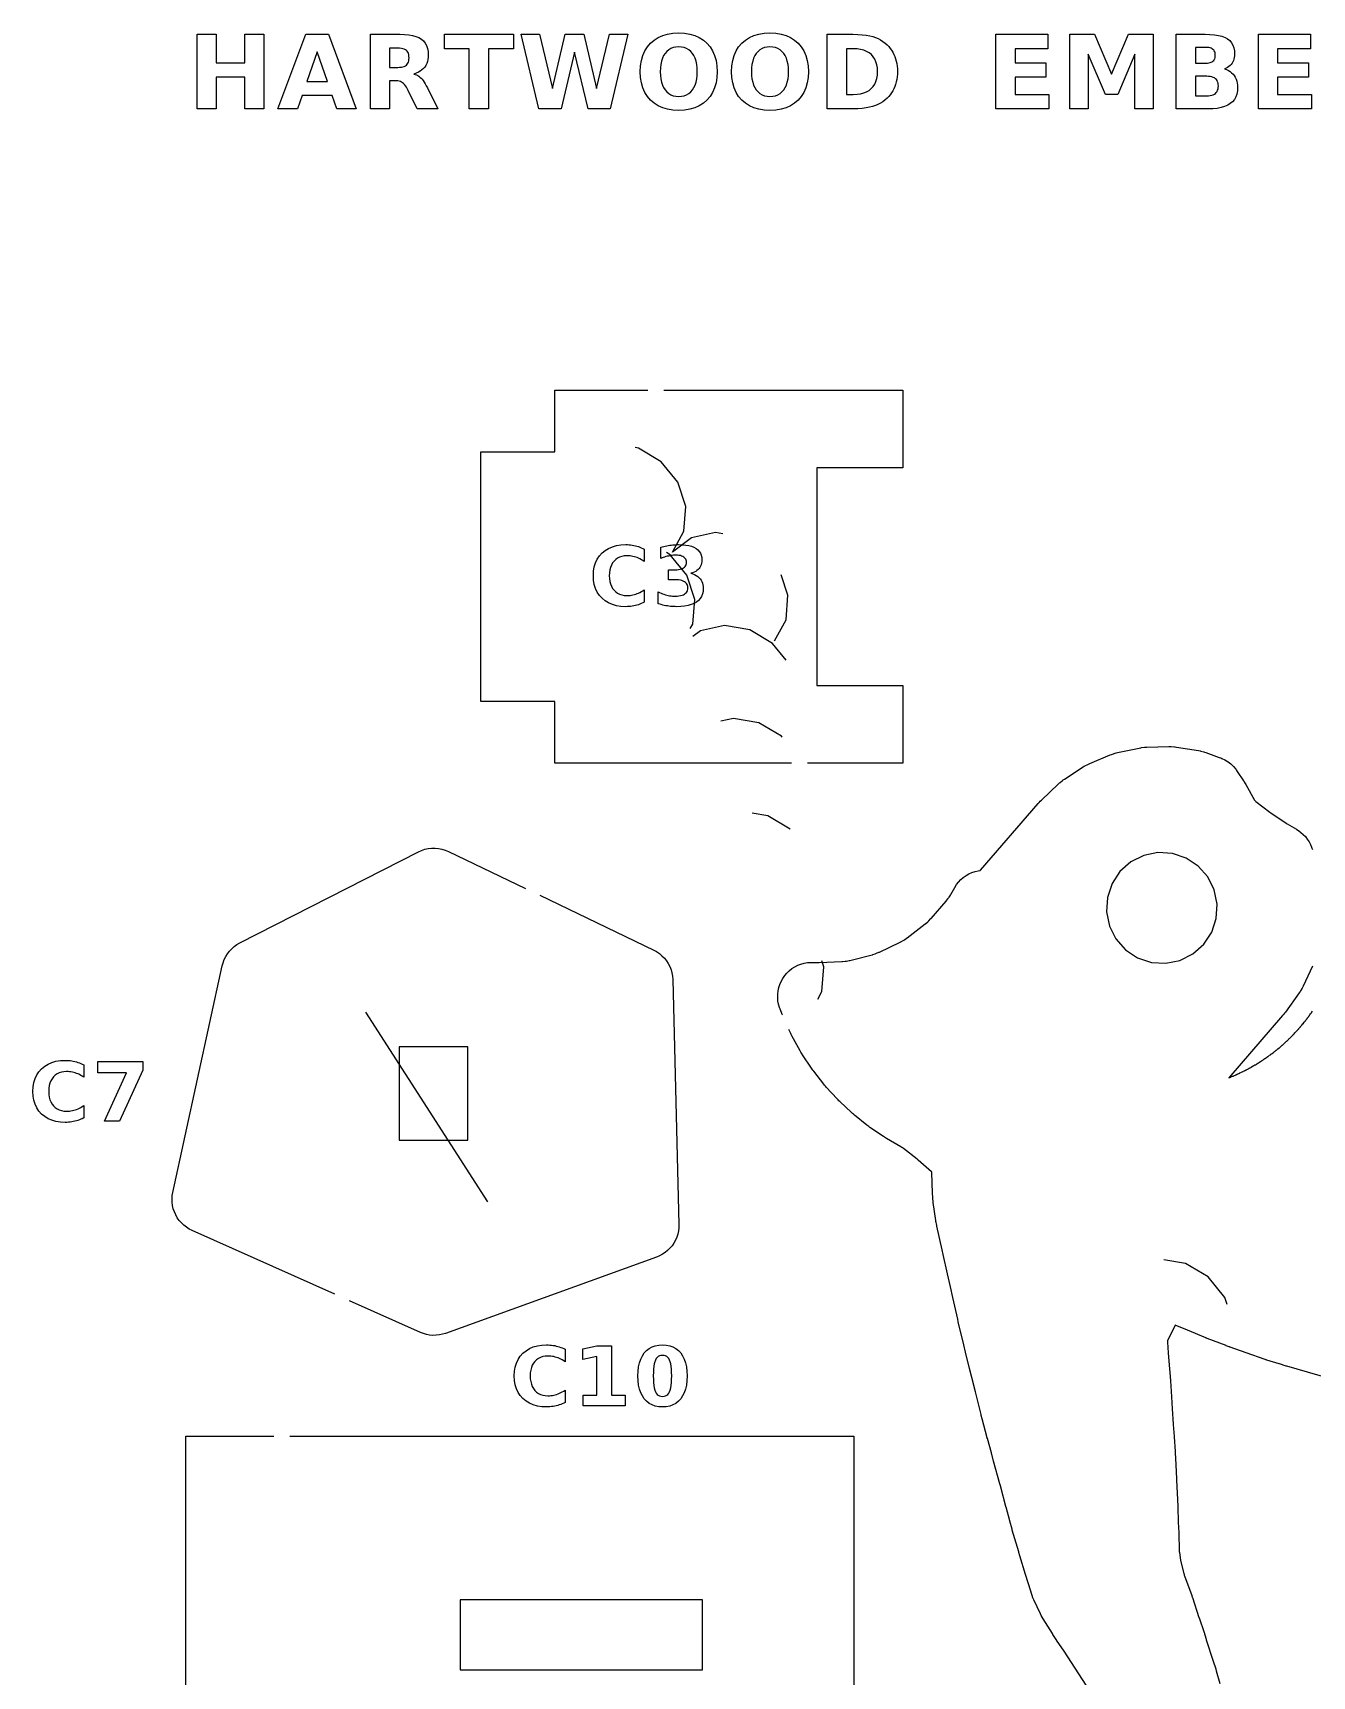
# Model space of a CAD drawing. Header units: millimetres. Extents: x 3 to 297, y 9 to 291.
# Drawn here: x 2.7 to 54.7, y 223.3 to 290.1 of the extents above; entities that cross this region are included whole.
import ezdxf

# ---------------------------------------------------------------- set-up
doc = ezdxf.new("R2010")
doc.units = ezdxf.units.MM
for name, color, linetype in [('CUT', 1, 'CONTINUOUS'), ('ENGRAVE', 5, 'CONTINUOUS'), ('SCORE', 7, 'CONTINUOUS')]:
    doc.layers.add(name, color=color, linetype=linetype)

msp = doc.modelspace()

# ---------------------------------------------------------------- linework, layer by layer
at = {"layer": 'CUT', "color": 1}
for points in [[(33.55, 260.425), (23.925, 260.425), (23.925, 262.925), (20.925, 262.925), (20.925, 273.075), (23.925, 273.075), (23.925, 275.575), (27.7, 275.575)], [(28.35, 275.575), (38.075, 275.575), (38.075, 272.425), (34.575, 272.425), (34.575, 263.575), (38.075, 263.575), (38.075, 260.425), (34.2, 260.425)], [(33.175, 250.1899), (33.1701, 250.2013), (33.1527, 250.2437), (33.136, 250.2864), (33.0839, 250.4269), (33.0804, 250.4363), (33.077, 250.4457), (33.0737, 250.4551), (33.0607, 250.4917), (33.022, 250.6211), (32.9961, 250.7555), (32.9836, 250.8919), (32.9847, 251.0288), (32.9995, 251.1649), (33.0277, 251.2989), (33.0691, 251.4294), (33.1233, 251.5551), (33.1897, 251.6749), (33.2677, 251.7874), (33.3565, 251.8916), (33.4552, 251.9865), (33.5629, 252.0711), (33.6785, 252.1446), (33.8008, 252.2062), (33.9286, 252.2553), (34.0606, 252.2915), (34.1956, 252.3143), (34.3322, 252.3237), (34.4672, 252.3194), (34.5005, 252.3167), (34.5293, 252.3158), (34.6348, 252.3153), (34.6492, 252.3154), (34.6636, 252.3159), (35.5949, 252.3582), (35.6093, 252.359), (35.6236, 252.3602), (35.7287, 252.3704), (35.7573, 252.3739), (35.7856, 252.3788), (35.8892, 252.3995), (35.9032, 252.4025), (35.9173, 252.4059), (36.8209, 252.6348), (36.8348, 252.6385), (36.8487, 252.6426), (36.9495, 252.6737), (36.9768, 252.6828), (37.0036, 252.6934), (37.1009, 252.7345), (37.1141, 252.7403), (37.1271, 252.7464), (37.9662, 253.1525), (37.9791, 253.159), (37.9918, 253.1657), (38.0844, 253.2165), (38.1093, 253.231), (38.1334, 253.2467), (38.2203, 253.3065), (38.2321, 253.3149), (38.2437, 253.3235), (38.9838, 253.8902), (38.9951, 253.8991), (39.0062, 253.9083), (39.0867, 253.9766), (39.1081, 253.9958), (39.1286, 254.0161), (39.2017, 254.0922), (39.2116, 254.1027), (39.2212, 254.1135), (39.8321, 254.8176), (39.8414, 254.8286), (39.8504, 254.8399), (39.9155, 254.923), (39.9326, 254.9461), (39.9486, 254.9701), (40.0049, 255.0594), (40.0124, 255.0717), (40.0196, 255.0841), (40.181, 255.3714), (40.2517, 255.4839), (40.3343, 255.5904), (40.4268, 255.6884), (40.5285, 255.7768), (40.6383, 255.8549), (40.7553, 255.9218), (40.8783, 255.9769), (41.006, 256.0198), (41.1374, 256.0499), (41.2134, 256.0597), (41.215, 256.0599), (41.224, 256.0698), (43.5744, 258.7789), (43.616, 258.8247), (43.6586, 258.8694), (43.7022, 258.9131), (44.396, 259.5775), (44.4416, 259.6192), (44.4661, 259.6406), (44.5628, 259.7175), (44.5892, 259.7365), (44.6401, 259.7715), (45.3936, 260.2641), (45.4461, 260.2967), (45.4741, 260.3132), (45.5833, 260.371), (45.6128, 260.3848), (45.6693, 260.4099), (46.5005, 260.7556), (46.558, 260.778), (46.5886, 260.7891), (46.7066, 260.8258), (46.7381, 260.834), (46.7982, 260.8483), (47.6788, 261.0354), (47.7395, 261.0468), (47.7716, 261.0521), (47.8943, 261.0665), (47.9267, 261.0688), (47.9885, 261.0718), (48.8884, 261.0939), (48.9502, 261.094), (48.9827, 261.0933), (49.106, 261.0849), (49.1383, 261.0812), (49.1995, 261.0728), (50.0882, 260.9291), (50.149, 260.9179), (50.1808, 260.9112), (50.3004, 260.8803), (50.3315, 260.8708), (50.3901, 260.8512), (50.9329, 260.6561), (50.9991, 260.6303), (51.0332, 260.616), (51.1628, 260.5532), (51.2867, 260.4759), (51.4017, 260.386), (51.5066, 260.2843), (51.5987, 260.1737), (51.6209, 260.1441), (51.6619, 260.086), (51.9195, 259.6999), (51.9236, 259.6937), (51.9277, 259.6875), (51.9317, 259.6813), (51.9388, 259.6704), (51.9625, 259.6327), (51.9856, 259.5945), (52.0081, 259.5559), (52.367, 258.9149), (52.3764, 258.8993), (52.3861, 258.8854), (52.3985, 258.8739), (52.4127, 258.8625), (52.9884, 258.4263), (53.0025, 258.416), (53.0166, 258.4059), (53.0309, 258.396), (53.6522, 257.9786), (53.6674, 257.9687), (53.6827, 257.959), (53.6982, 257.9496), (54.0684, 257.7316), (54.1207, 257.6991), (54.1475, 257.6816), (54.2488, 257.6086), (54.3442, 257.5254), (54.4316, 257.4339), (54.5103, 257.3347), (54.5794, 257.2287), (54.6385, 257.1167), (54.6865, 257.0015), (54.6974, 256.9713), (54.717, 256.913)], [(14.9868, 238.8401), (9.1812, 241.4326), (9.0632, 241.4923), (8.9501, 241.5643), (8.8445, 241.6469), (8.7474, 241.7393), (8.6599, 241.8408), (8.5826, 241.9504), (8.5163, 242.0669), (8.4617, 242.1894), (8.4193, 242.3165), (8.3895, 242.4472), (8.3726, 242.5802), (8.3687, 242.7142), (8.3778, 242.848), (8.3996, 242.9784), (10.4057, 252.184), (10.4404, 252.3125), (10.4882, 252.4388), (10.5482, 252.5598), (10.6197, 252.6743), (10.7022, 252.7813), (10.7947, 252.8796), (10.8964, 252.9684), (11.0063, 253.0468), (11.1218, 253.1131), (18.3832, 256.8211), (18.5096, 256.8777), (18.6431, 256.9217), (18.7803, 256.9519), (18.9199, 256.968), (19.0603, 256.9697), (19.2003, 256.957), (19.3382, 256.9302), (19.4726, 256.8894), (19.6005, 256.8358), (22.7297, 255.3326)], [(23.3156, 255.0511), (27.9438, 252.8277), (28.0627, 252.7631), (28.1761, 252.6859), (28.2813, 252.5978), (28.3772, 252.4996), (28.4628, 252.3924), (28.5373, 252.2771), (28.5999, 252.155), (28.6501, 252.0273), (28.6873, 251.8952), (28.7111, 251.7601), (28.7212, 251.6251), (28.9679, 241.6761), (28.9649, 241.5459), (28.9492, 241.4148), (28.921, 241.2858), (28.8805, 241.1601), (28.8282, 241.0389), (28.7645, 240.9232), (28.69, 240.8142), (28.6053, 240.7129), (28.5114, 240.6201), (28.409, 240.5368), (28.299, 240.4636), (28.1826, 240.4014), (28.0624, 240.3513), (19.4854, 237.2514), (19.3612, 237.2131), (19.2322, 237.1865), (19.1012, 237.1725), (18.9694, 237.171), (18.8381, 237.1821), (18.7085, 237.2057), (18.5818, 237.2416), (18.4607, 237.2889), (15.5803, 238.5751)], [(54.7208, 252.1718), (54.3394, 251.3563), (54.312, 251.301), (54.2969, 251.2722), (54.2344, 251.1656), (54.2167, 251.1383), (54.1819, 251.0873), (53.622, 250.3067), (53.5848, 250.2573), (53.5466, 250.2089), (53.5072, 250.1613), (51.314, 247.6335), (51.353, 247.6489), (51.3661, 247.6543), (51.3791, 247.6598), (51.3921, 247.6655), (51.3965, 247.6674), (51.4319, 247.6828), (51.4674, 247.6976), (51.4931, 247.708), (51.5232, 247.7198), (51.5342, 247.7243), (51.5472, 247.7298), (51.5898, 247.7484), (51.6027, 247.7542), (51.6132, 247.7591), (51.629, 247.7663), (51.6449, 247.7734), (51.6607, 247.7804), (51.6714, 247.785), (51.6844, 247.7908), (51.7265, 247.8103), (51.7393, 247.8163), (51.752, 247.8226), (51.7647, 247.8289), (51.7689, 247.8311), (51.8035, 247.8484), (51.8381, 247.8651), (51.8632, 247.8769), (51.8926, 247.8903), (51.9033, 247.8954), (51.916, 247.9016), (51.9575, 247.9225), (51.97, 247.929), (51.9803, 247.9345), (51.9957, 247.9426), (52.0111, 247.9506), (52.0266, 247.9584), (52.037, 247.9636), (52.0496, 247.9701), (52.0907, 247.9918), (52.1031, 247.9986), (52.1133, 248.0043), (52.1285, 248.0127), (52.1437, 248.021), (52.1591, 248.0291), (52.1694, 248.0346), (52.1818, 248.0413), (52.2363, 248.0715), (52.2483, 248.0783), (52.3155, 248.1168), (52.3276, 248.1239), (52.3373, 248.1298), (52.3522, 248.1387), (52.3671, 248.1475), (52.3822, 248.1562), (52.3923, 248.162), (52.4045, 248.1692), (52.4443, 248.1931), (52.4563, 248.2005), (52.4662, 248.2068), (52.4809, 248.216), (52.4957, 248.2251), (52.5105, 248.2341), (52.5205, 248.2401), (52.5326, 248.2475), (52.5719, 248.2722), (52.5838, 248.2799), (52.5956, 248.2877), (52.6073, 248.2957), (52.6112, 248.2984), (52.6432, 248.32), (52.6754, 248.3411), (52.6987, 248.356), (52.7262, 248.3731), (52.7361, 248.3795), (52.7479, 248.3874), (52.7863, 248.4135), (52.798, 248.4215), (52.8075, 248.4283), (52.8217, 248.4383), (52.8359, 248.4482), (52.8502, 248.458), (52.8599, 248.4645), (52.8715, 248.4726), (52.9094, 248.4994), (52.9209, 248.5078), (52.9322, 248.5162), (52.9435, 248.5248), (52.9472, 248.5277), (52.978, 248.5511), (53.009, 248.5739), (53.0315, 248.59), (53.0579, 248.6086), (53.0675, 248.6156), (53.0789, 248.6241), (53.1158, 248.6522), (53.127, 248.6609), (53.1361, 248.6682), (53.1497, 248.679), (53.1634, 248.6896), (53.1772, 248.7002), (53.1865, 248.7073), (53.1976, 248.7159), (53.234, 248.7448), (53.245, 248.7538), (53.2539, 248.7612), (53.2673, 248.7723), (53.2808, 248.7832), (53.2944, 248.7941), (53.3035, 248.8013), (53.3145, 248.8102), (53.3625, 248.8499), (53.3731, 248.8588), (53.432, 248.909), (53.4426, 248.9182), (53.451, 248.9258), (53.4641, 248.9373), (53.4771, 248.9487), (53.4903, 248.96), (53.4992, 248.9675), (53.5099, 248.9768), (53.5446, 249.0076), (53.5551, 249.0172), (53.5636, 249.0251), (53.5764, 249.0369), (53.5893, 249.0485), (53.6022, 249.0601), (53.6109, 249.0678), (53.6214, 249.0773), (53.6555, 249.1089), (53.6658, 249.1186), (53.6759, 249.1284), (53.686, 249.1384), (53.6893, 249.1418), (53.7168, 249.1689), (53.7446, 249.1956), (53.7648, 249.2145), (53.7886, 249.2364), (53.7972, 249.2445), (53.8074, 249.2544), (53.8404, 249.2871), (53.8503, 249.2972), (53.8584, 249.3056), (53.8705, 249.318), (53.8827, 249.3304), (53.895, 249.3426), (53.9033, 249.3508), (53.9132, 249.3609), (53.9455, 249.3942), (53.9553, 249.4045), (53.9649, 249.4149), (53.9743, 249.4254), (53.9775, 249.429), (54.0035, 249.4576), (54.0298, 249.4857), (54.0489, 249.5057), (54.0714, 249.5289), (54.0796, 249.5375), (54.0892, 249.5479), (54.1203, 249.5823), (54.1297, 249.5929), (54.1373, 249.6018), (54.1487, 249.6149), (54.1602, 249.6279), (54.1718, 249.6408), (54.1797, 249.6494), (54.1891, 249.66), (54.2195, 249.6951), (54.2286, 249.7059), (54.2361, 249.7149), (54.2472, 249.7282), (54.2585, 249.7414), (54.2698, 249.7546), (54.2775, 249.7634), (54.2866, 249.7741), (54.3265, 249.822), (54.3352, 249.8326), (54.384, 249.8928), (54.3927, 249.9039), (54.3996, 249.9128), (54.4103, 249.9265), (54.421, 249.9401), (54.4319, 249.9537), (54.4393, 249.9627), (54.4481, 249.9738), (54.4765, 250.0105), (54.4851, 250.0218), (54.492, 250.0312), (54.5024, 250.0451), (54.5129, 250.0589), (54.5235, 250.0726), (54.5307, 250.0818), (54.5392, 250.0931), (54.5669, 250.1304), (54.5753, 250.1418), (54.5834, 250.1534), (54.5915, 250.165), (54.5941, 250.169), (54.6162, 250.2007), (54.6386, 250.232), (54.655, 250.2543), (54.6743, 250.2802), (54.6813, 250.2898), (54.6895, 250.3013), (54.7159, 250.3395)], [(45.5184, 222.9581), (45.0783, 223.644), (45.074, 223.6506), (44.6217, 224.3363), (44.3197, 224.7882), (44.3152, 224.795), (44.3107, 224.8018), (44.3062, 224.8086), (44.1696, 225.0185), (44.162, 225.0304), (44.1544, 225.0423), (44.1469, 225.0542), (43.774, 225.6545), (43.7355, 225.7205), (43.699, 225.7875), (43.6644, 225.8557), (43.3972, 226.421), (43.3594, 226.5089), (43.3249, 226.5979), (43.2935, 226.6882), (43.2669, 226.7748), (43.2662, 226.777), (43.058, 227.4578), (42.8256, 228.2165), (42.8247, 228.2192), (42.7847, 228.3509), (42.7826, 228.3579), (42.7805, 228.3649), (42.7785, 228.3719), (42.5208, 229.2541), (42.5166, 229.2686), (42.5126, 229.2832), (42.5086, 229.2978), (42.4206, 229.6264), (42.419, 229.6325), (42.2648, 230.1857), (42.2614, 230.1979), (42.2582, 230.2102), (42.2549, 230.2225), (42.0528, 231.0049), (42.0511, 231.0113), (42.017, 231.1377), (42.0154, 231.1435), (41.7602, 232.0532), (41.7569, 232.0654), (41.6683, 232.3931), (41.5056, 232.9751), (41.5026, 232.9862), (41.4996, 232.9973), (41.4966, 233.0085), (41.2964, 233.7754), (41.2597, 233.9113), (41.2565, 233.9235), (41.2532, 233.9361), (41.25, 233.9487), (41.0181, 234.8782), (40.9536, 235.137), (40.9522, 235.1425), (40.7844, 235.8275), (40.6229, 236.4824), (40.6213, 236.4889), (40.5509, 236.7805), (40.5506, 236.7818), (40.3237, 237.7261), (40.3209, 237.7379), (40.3015, 237.822), (40.3001, 237.8278), (40.1018, 238.7055), (40.0032, 239.1396), (40.0018, 239.1456), (39.8842, 239.6747), (39.7099, 240.4524), (39.7083, 240.4596), (39.6679, 240.6447), (39.4541, 241.6106), (39.4526, 241.6177), (39.451, 241.6248), (39.4495, 241.6319), (39.4338, 241.7068), (39.4255, 241.7499), (39.4179, 241.793), (39.411, 241.8363), (39.3075, 242.5631), (39.2994, 242.6341), (39.2931, 242.7052), (39.2887, 242.7765), (39.2828, 242.948), (39.2466, 243.7881), (39.2454, 243.8057), (39.2454, 243.8059), (39.2452, 243.8061), (39.2322, 243.8181), (38.6872, 244.2945), (38.6751, 244.3049), (38.6628, 244.3151), (38.6504, 244.3251), (38.0971, 244.7601), (38.0617, 244.786), (38.0255, 244.8104), (37.9883, 244.8337), (37.4082, 245.1681), (37.3643, 245.1946), (37.3209, 245.2219), (37.278, 245.25), (36.7355, 245.6209), (36.6937, 245.6506), (36.6526, 245.6811), (36.612, 245.7125), (36.1031, 246.1209), (36.0637, 246.1537), (36.025, 246.1873), (35.987, 246.2216), (35.5109, 246.6678), (35.4741, 246.7035), (35.4381, 246.74), (35.4028, 246.7771), (34.9591, 247.2619), (34.9252, 247.3004), (34.8921, 247.3395), (34.8597, 247.3792), (34.4482, 247.9045), (34.4175, 247.9452), (34.3877, 247.9864), (34.3586, 248.0283), (33.9938, 248.5751), (33.9897, 248.5813), (33.9856, 248.5875), (33.9815, 248.5938), (33.9789, 248.5977), (33.9522, 248.6404), (33.9264, 248.6835), (33.9014, 248.7272), (33.5623, 249.345), (33.538, 249.3913), (33.5147, 249.438), (33.4923, 249.4852), (33.4418, 249.5972)], [(55.2169, 235.4669), (54.5156, 235.6719), (53.6824, 235.9149), (53.6735, 235.9176), (53.6646, 235.9202), (53.6557, 235.9229), (53.3758, 236.0088), (53.3678, 236.0113), (52.8646, 236.1691), (52.8435, 236.1759), (52.8226, 236.1829), (52.8017, 236.19), (52.0224, 236.4631), (52.0195, 236.4641), (51.3681, 236.694), (51.3568, 236.698), (51.3456, 236.7021), (51.3343, 236.7062), (51.2182, 236.7496), (51.2089, 236.7531), (50.4417, 237.046), (50.4219, 237.0537), (50.4023, 237.0616), (50.3827, 237.0696), (49.6355, 237.3823), (49.1365, 237.5905), (48.8336, 236.9519), (48.8261, 236.935), (48.8218, 236.9226), (48.8215, 236.9095), (48.8225, 236.891), (48.8585, 236.4559), (48.8593, 236.4456), (48.9073, 235.8061), (48.943, 235.3306), (48.9437, 235.3215), (48.9876, 234.6782), (48.9877, 234.6767), (49.0204, 234.1889), (49.0624, 233.5627), (49.0631, 233.5517), (49.0922, 233.0571), (49.0926, 233.0503), (49.1346, 232.4495), (49.1354, 232.436), (49.1362, 232.4225), (49.137, 232.409), (49.1614, 231.9163), (49.1618, 231.9085), (49.1972, 231.3378), (49.1981, 231.3227), (49.1989, 231.3075), (49.1996, 231.2923), (49.2204, 230.7636), (49.2207, 230.7548), (49.2485, 230.2362), (49.2493, 230.2193), (49.25, 230.2023), (49.2506, 230.1852), (49.2672, 229.5969), (49.2675, 229.587), (49.287, 229.146), (49.2877, 229.1271), (49.2883, 229.1081), (49.2887, 229.0891), (49.2984, 228.474), (49.3007, 228.4302), (49.3045, 228.3868), (49.3098, 228.3433), (49.3579, 228.0436), (49.3627, 228.0175), (49.368, 227.9914), (49.3739, 227.9655), (49.4932, 227.4903), (49.5018, 227.4593), (49.5113, 227.4286), (49.5215, 227.3981), (49.8149, 226.597), (49.8177, 226.5891), (49.8226, 226.5757), (49.8302, 226.5539), (49.8369, 226.5343), (49.8436, 226.5139), (50.103, 225.7081), (50.1053, 225.7012), (50.1076, 225.6942), (50.11, 225.6873), (50.3157, 225.0971), (50.3255, 225.0678), (50.335, 225.0384), (50.3442, 225.0089), (50.3986, 224.8259), (50.4008, 224.8188), (50.4029, 224.8117), (50.4052, 224.8047), (50.6886, 223.9301), (50.7884, 223.6242), (50.7966, 223.5982), (50.8045, 223.5722), (50.8122, 223.546), (50.9588, 223.026)], [(31.75, 180.925), (8.925, 180.925), (8.925, 233.075), (12.5, 233.075)], [(13.15, 233.075), (36.075, 233.075), (36.075, 217.05)]]:
    msp.add_lwpolyline(points, dxfattribs=at)
for points in [[(48.4399, 256.7858), (47.8635, 256.668), (47.3371, 256.4049), (46.8968, 256.0146), (46.5725, 255.5237), (46.3864, 254.9655), (46.351, 254.3782), (46.4689, 253.8017), (46.7319, 253.2754), (47.1222, 252.8351), (47.6132, 252.5108), (48.1714, 252.3246), (48.7587, 252.2893), (49.3352, 252.4071), (49.8615, 252.6702), (50.3018, 253.0605), (50.6261, 253.5514), (50.8122, 254.1096), (50.8476, 254.6969), (50.7297, 255.2734), (50.4667, 255.7997), (50.0764, 256.24), (49.5854, 256.5643), (49.0272, 256.7505), (48.4399, 256.7858)], [(20.395, 248.895), (17.605, 248.895), (17.605, 245.105), (20.395, 245.105), (20.395, 248.895)], [(20.075, 223.575), (29.925, 223.575), (29.925, 226.425), (20.075, 226.425), (20.075, 223.575)]]:
    msp.add_lwpolyline(points, close=True, dxfattribs=at)
at = {"layer": 'ENGRAVE', "color": 5}
for points in [[(12.1047, 287), (11.3214, 287), (11.3214, 288.2878), (10.1658, 288.2878), (10.1658, 287), (9.3825, 287), (9.3825, 290.0375), (10.1658, 290.0375), (10.1658, 288.8799), (11.3214, 288.8799), (11.3214, 290.0375), (12.1047, 290.0375), (12.1047, 287)], [(15.0708, 287), (14.8796, 287.5534), (13.6548, 287.5534), (13.4615, 287), (12.6742, 287), (13.7992, 290.0375), (14.7331, 290.0375), (15.8582, 287), (15.0708, 287)], [(18.144, 289.9872), (18.2818, 289.948), (18.4017, 289.8976), (18.5039, 289.8361), (18.5893, 289.7625), (18.6593, 289.6758), (18.7137, 289.5762), (18.7525, 289.4636), (18.7758, 289.3379), (18.7836, 289.1993), (18.7796, 289.1019), (18.7674, 289.0105), (18.7472, 288.9252), (18.719, 288.8457), (18.6826, 288.7723), (18.6381, 288.7049), (18.5856, 288.6433), (18.5248, 288.5874), (18.4558, 288.5371), (18.3786, 288.4924), (18.2933, 288.4534), (18.1997, 288.4201), (18.2523, 288.4053), (18.3031, 288.3854), (18.352, 288.3603), (18.3991, 288.3301), (18.4443, 288.2948), (18.4876, 288.2543), (18.5301, 288.2075), (18.5727, 288.1533), (18.6155, 288.0918), (18.6585, 288.0228), (18.7016, 287.9464), (18.745, 287.8626), (19.1702, 287), (18.336, 287), (17.9657, 287.7548), (17.9284, 287.8267), (17.8908, 287.8907), (17.8531, 287.9466), (17.8152, 287.9944), (17.7771, 288.0343), (17.7389, 288.0661), (17.6985, 288.0916), (17.6538, 288.1124), (17.6049, 288.1286), (17.5517, 288.1402), (17.4943, 288.1472), (17.4327, 288.1495), (17.2109, 288.1495), (17.2109, 287), (16.4277, 287), (16.4277, 290.0375), (17.6239, 290.0375), (17.8151, 290.0319), (17.9885, 290.0151), (18.144, 289.9872)], [(20.4497, 287), (20.4497, 289.4455), (19.4406, 289.4455), (19.4406, 290.0375), (22.2401, 290.0375), (22.2401, 289.4455), (21.233, 289.4455), (21.233, 287), (20.4497, 287)], [(25.6253, 287.8301), (26.1502, 290.0375), (26.8949, 290.0375), (26.1787, 287), (25.2754, 287), (24.724, 289.3092), (24.1788, 287), (23.2755, 287), (22.5532, 290.0375), (23.304, 290.0375), (23.8289, 287.8301), (24.3497, 290.0375), (25.1045, 290.0375), (25.6253, 287.8301)], [(30.1092, 289.6733), (30.236, 289.5248), (30.3398, 289.3584), (30.4205, 289.1744), (30.4781, 288.9726), (30.5127, 288.753), (30.5243, 288.5157), (30.5127, 288.279), (30.4781, 288.06), (30.4205, 287.8586), (30.3398, 287.6748), (30.236, 287.5086), (30.1092, 287.3601), (29.962, 287.232), (29.7973, 287.1273), (29.6148, 287.0458), (29.4148, 286.9876), (29.1971, 286.9526), (28.9618, 286.941), (28.727, 286.9526), (28.5098, 286.9876), (28.3099, 287.0458), (28.1276, 287.1273), (27.9627, 287.232), (27.8153, 287.3601), (27.6882, 287.5086), (27.5842, 287.6748), (27.5033, 287.8586), (27.4455, 288.06), (27.4108, 288.279), (27.3993, 288.5157), (27.4108, 288.753), (27.4455, 288.9726), (27.5033, 289.1744), (27.5842, 289.3584), (27.6882, 289.5248), (27.8153, 289.6733), (27.9627, 289.8014), (28.1276, 289.9062), (28.3099, 289.9877), (28.5098, 290.0459), (28.727, 290.0808), (28.9618, 290.0924), (29.1971, 290.0808), (29.4148, 290.0459), (29.6148, 289.9877), (29.7973, 289.9062), (29.962, 289.8014), (30.1092, 289.6733)], [(33.818, 289.6733), (33.9448, 289.5248), (34.0485, 289.3584), (34.1292, 289.1744), (34.1869, 288.9726), (34.2215, 288.753), (34.233, 288.5157), (34.2215, 288.279), (34.1869, 288.06), (34.1292, 287.8586), (34.0485, 287.6748), (33.9448, 287.5086), (33.818, 287.3601), (33.6708, 287.232), (33.506, 287.1273), (33.3236, 287.0458), (33.1235, 286.9876), (32.9058, 286.9526), (32.6705, 286.941), (32.4358, 286.9526), (32.2185, 286.9876), (32.0187, 287.0458), (31.8363, 287.1273), (31.6715, 287.232), (31.524, 287.3601), (31.3969, 287.5086), (31.2929, 287.6748), (31.212, 287.8586), (31.1542, 288.06), (31.1195, 288.279), (31.108, 288.5157), (31.1195, 288.753), (31.1542, 288.9726), (31.212, 289.1744), (31.2929, 289.3584), (31.3969, 289.5248), (31.524, 289.6733), (31.6715, 289.8014), (31.8363, 289.9062), (32.0187, 289.9877), (32.2185, 290.0459), (32.4358, 290.0808), (32.6705, 290.0924), (32.9058, 290.0808), (33.1235, 290.0459), (33.3236, 289.9877), (33.506, 289.9062), (33.6708, 289.8014), (33.818, 289.6733)], [(36.7255, 289.969), (36.8482, 289.9388), (36.9584, 289.9021), (37.0633, 289.8578), (37.1628, 289.8058), (37.2569, 289.7462), (37.3457, 289.679), (37.429, 289.6042), (37.4972, 289.5339), (37.5592, 289.4602), (37.6152, 289.3829), (37.665, 289.3022), (37.7088, 289.2179), (37.7464, 289.1301), (37.7781, 289.0386), (37.8041, 288.9432), (37.8242, 288.8438), (37.8387, 288.7404), (37.8473, 288.6331), (37.8502, 288.5218), (37.8473, 288.4093), (37.8387, 288.3008), (37.8242, 288.1965), (37.8041, 288.0964), (37.7781, 288.0003), (37.7464, 287.9084), (37.7088, 287.8203), (37.665, 287.7358), (37.6152, 287.6549), (37.5592, 287.5775), (37.4972, 287.5036), (37.429, 287.4333), (37.3449, 287.3585), (37.2554, 287.2913), (37.1605, 287.2317), (37.0601, 287.1797), (36.9543, 287.1354), (36.8431, 287.0987), (36.7197, 287.0685), (36.5773, 287.0439), (36.4159, 287.0247), (36.2355, 287.011), (36.0361, 287.0027), (35.8177, 287), (34.9917, 287), (34.9917, 290.0375), (35.8177, 290.0375), (36.0385, 290.0348), (36.2396, 290.0266), (36.4212, 290.0128), (36.5831, 289.9937), (36.7255, 289.969)], [(43.8861, 288.2878), (42.6348, 288.2878), (42.6348, 287.592), (44.0102, 287.592), (44.0102, 287), (41.8516, 287), (41.8516, 290.0375), (43.9654, 290.0375), (43.9654, 289.4455), (42.6348, 289.4455), (42.6348, 288.8799), (43.8861, 288.8799), (43.8861, 288.2878)], [(48.2438, 287), (47.5033, 287), (47.5033, 289.2217), (46.8034, 287.5839), (46.307, 287.5839), (45.6071, 289.2217), (45.6071, 287), (44.8645, 287), (44.8645, 290.0375), (45.8614, 290.0375), (46.5531, 288.4119), (47.2489, 290.0375), (48.2438, 290.0375), (48.2438, 287)], [(51.5818, 288.2867), (51.6164, 288.2135), (51.6433, 288.1353), (51.6625, 288.0521), (51.6741, 287.9639), (51.6779, 287.8708), (51.6696, 287.7305), (51.6449, 287.6027), (51.6036, 287.4873), (51.5459, 287.3843), (51.4716, 287.2938), (51.3809, 287.2157), (51.2733, 287.1498), (51.1485, 287.0958), (51.0065, 287.0539), (50.8474, 287.024), (50.671, 287.006), (50.4775, 287), (49.1775, 287), (49.1775, 290.0375), (50.3534, 290.0375), (50.5547, 290.0322), (50.7365, 290.0163), (50.8989, 289.9897), (51.042, 289.9525), (51.1657, 289.9047), (51.27, 289.8463), (51.3567, 289.7761), (51.4277, 289.6932), (51.4828, 289.5976), (51.5223, 289.4891), (51.5459, 289.3679), (51.5538, 289.2339), (51.5509, 289.1618), (51.5423, 289.0934), (51.5279, 289.0287), (51.5077, 288.9676), (51.4817, 288.9102), (51.45, 288.8565), (51.4128, 288.8068), (51.3705, 288.7617), (51.3229, 288.7209), (51.2701, 288.6847), (51.2121, 288.6529), (51.1489, 288.6256), (51.2299, 288.5977), (51.3045, 288.563), (51.3727, 288.5213), (51.4347, 288.4728), (51.4903, 288.4173), (51.5396, 288.355), (51.5818, 288.2867)], [(54.5545, 288.8799), (54.5545, 288.2878), (53.3033, 288.2878), (53.3033, 287.592), (54.6786, 287.592), (54.6786, 287), (52.52, 287), (52.52, 290.0375), (54.6339, 290.0375), (54.6339, 289.4455), (53.3033, 289.4455), (53.3033, 288.8799), (54.5545, 288.8799)], [(14.6822, 288.1169), (14.2672, 289.3254), (13.8501, 288.1169), (14.6822, 288.1169)], [(17.9262, 288.816), (17.9529, 288.8564), (17.9736, 288.9033), (17.9885, 288.9567), (17.9974, 289.0168), (18.0003, 289.0833), (17.9974, 289.1492), (17.9885, 289.2086), (17.9736, 289.2614), (17.9529, 289.3076), (17.9262, 289.3473), (17.8935, 289.3804), (17.854, 289.4077), (17.8068, 289.4301), (17.7519, 289.4475), (17.6892, 289.4599), (17.6187, 289.4674), (17.5405, 289.4699), (17.2109, 289.4699), (17.2109, 288.6907), (17.5405, 288.6907), (17.6187, 288.6932), (17.6892, 288.7008), (17.7519, 288.7136), (17.8068, 288.7314), (17.854, 288.7543), (17.8935, 288.7822), (17.9262, 288.816)], [(28.4063, 289.2603), (28.346, 289.1662), (28.2967, 289.06), (28.2583, 288.9419), (28.2309, 288.8118), (28.2145, 288.6698), (28.209, 288.5157), (28.2145, 288.3623), (28.2309, 288.2207), (28.2583, 288.091), (28.2967, 287.9732), (28.346, 287.8672), (28.4063, 287.7731), (28.4766, 287.6923), (28.5558, 287.6262), (28.6439, 287.5747), (28.7409, 287.538), (28.8469, 287.516), (28.9618, 287.5086), (29.0773, 287.516), (29.1837, 287.538), (29.2812, 287.5747), (29.3696, 287.6262), (29.4489, 287.6923), (29.5192, 287.7731), (29.5795, 287.8672), (29.6288, 287.9732), (29.6672, 288.091), (29.6946, 288.2207), (29.7111, 288.3623), (29.7166, 288.5157), (29.7111, 288.6698), (29.6946, 288.8118), (29.6672, 288.9419), (29.6288, 289.06), (29.5795, 289.1662), (29.5192, 289.2603), (29.4489, 289.3412), (29.3696, 289.4073), (29.2812, 289.4587), (29.1837, 289.4954), (29.0773, 289.5175), (28.9618, 289.5248), (28.8469, 289.5175), (28.7409, 289.4954), (28.6439, 289.4587), (28.5558, 289.4073), (28.4766, 289.3412), (28.4063, 289.2603)], [(32.1151, 289.2603), (32.0548, 289.1662), (32.0054, 289.06), (31.9671, 288.9419), (31.9397, 288.8118), (31.9232, 288.6698), (31.9177, 288.5157), (31.9232, 288.3623), (31.9397, 288.2207), (31.9671, 288.091), (32.0054, 287.9732), (32.0548, 287.8672), (32.1151, 287.7731), (32.1853, 287.6923), (32.2645, 287.6262), (32.3526, 287.5747), (32.4496, 287.538), (32.5556, 287.516), (32.6705, 287.5086), (32.786, 287.516), (32.8925, 287.538), (32.9899, 287.5747), (33.0783, 287.6262), (33.1576, 287.6923), (33.2279, 287.7731), (33.2882, 287.8672), (33.3376, 287.9732), (33.376, 288.091), (33.4034, 288.2207), (33.4198, 288.3623), (33.4253, 288.5157), (33.4198, 288.6698), (33.4034, 288.8118), (33.376, 288.9419), (33.3376, 289.06), (33.2882, 289.1662), (33.2279, 289.2603), (33.1576, 289.3412), (33.0783, 289.4073), (32.9899, 289.4587), (32.8925, 289.4954), (32.786, 289.5175), (32.6705, 289.5248), (32.5556, 289.5175), (32.4496, 289.4954), (32.3526, 289.4587), (32.2645, 289.4073), (32.1853, 289.3412), (32.1151, 289.2603)], [(36.5951, 287.6978), (36.6985, 287.7573), (36.7892, 287.8301), (36.8666, 287.9154), (36.9299, 288.0127), (36.9792, 288.122), (37.0143, 288.2433), (37.0354, 288.3766), (37.0425, 288.5218), (37.0355, 288.6664), (37.0144, 288.799), (36.9794, 288.9196), (36.9304, 289.0282), (36.8673, 289.1248), (36.7902, 289.2095), (36.6997, 289.2816), (36.5965, 289.3406), (36.4804, 289.3865), (36.3517, 289.4193), (36.2101, 289.4389), (36.0557, 289.4455), (35.775, 289.4455), (35.775, 287.592), (36.0557, 287.592), (36.2095, 287.5987), (36.3506, 287.6185), (36.4792, 287.6516), (36.5951, 287.6978)], [(50.6749, 288.943), (50.7041, 288.9722), (50.728, 289.0058), (50.7466, 289.0437), (50.7599, 289.0858), (50.7679, 289.1323), (50.7705, 289.183), (50.7679, 289.2332), (50.7599, 289.2792), (50.7466, 289.3211), (50.728, 289.3589), (50.7041, 289.3925), (50.6749, 289.4221), (50.6405, 289.4473), (50.6012, 289.4679), (50.5569, 289.4839), (50.5076, 289.4953), (50.4534, 289.5022), (50.3941, 289.5045), (49.9608, 289.5045), (49.9608, 288.8616), (50.3941, 288.8616), (50.4534, 288.8638), (50.5076, 288.8706), (50.5569, 288.8819), (50.6012, 288.8977), (50.6405, 288.9181), (50.6749, 288.943)], [(50.812, 287.6688), (50.8417, 287.7105), (50.8649, 287.7579), (50.8814, 287.8109), (50.8913, 287.8695), (50.8946, 287.9338), (50.8913, 287.9969), (50.8815, 288.0544), (50.8651, 288.1065), (50.8422, 288.1531), (50.8127, 288.1942), (50.7766, 288.2299), (50.7339, 288.26), (50.6846, 288.2847), (50.6286, 288.3039), (50.5659, 288.3176), (50.4966, 288.3258), (50.4206, 288.3285), (49.9608, 288.3285), (49.9608, 287.533), (50.4206, 287.533), (50.496, 287.5358), (50.5649, 287.5441), (50.6273, 287.558), (50.6833, 287.5773), (50.7327, 287.6023), (50.7756, 287.6327), (50.812, 287.6688)], [(27.5007, 266.9298), (27.4419, 266.9037), (27.3824, 266.8799), (27.322, 266.8586), (27.2609, 266.8398), (27.1989, 266.8234), (27.136, 266.8094), (27.0723, 266.7981), (27.0076, 266.7892), (26.9421, 266.7829), (26.8756, 266.7791), (26.8083, 266.7778), (26.6129, 266.7872), (26.4316, 266.8155), (26.2642, 266.8626), (26.1109, 266.9286), (25.9716, 267.0135), (25.8464, 267.1172), (25.7379, 267.237), (25.6492, 267.3702), (25.5802, 267.5169), (25.531, 267.6771), (25.5014, 267.8506), (25.4915, 268.0376), (25.5014, 268.225), (25.531, 268.399), (25.5802, 268.5594), (25.6492, 268.7063), (25.7379, 268.8397), (25.8464, 268.9596), (25.9716, 269.0633), (26.1109, 269.1481), (26.2642, 269.2141), (26.4316, 269.2613), (26.6129, 269.2895), (26.8083, 269.299), (26.8756, 269.2977), (26.9421, 269.2939), (27.0076, 269.2876), (27.0723, 269.2787), (27.136, 269.2673), (27.1989, 269.2534), (27.2609, 269.237), (27.322, 269.2181), (27.3824, 269.1968), (27.4419, 269.1731), (27.5007, 269.1469), (27.5586, 269.1183), (27.5586, 268.6154), (27.5007, 268.6532), (27.443, 268.6875), (27.3857, 268.7183), (27.3286, 268.7456), (27.2717, 268.7693), (27.2152, 268.7895), (27.1582, 268.8064), (27.1003, 268.8203), (27.0414, 268.831), (26.9815, 268.8387), (26.9206, 268.8433), (26.8587, 268.8449), (26.7509, 268.8389), (26.6511, 268.821), (26.5592, 268.7911), (26.4753, 268.7494), (26.3994, 268.6957), (26.3314, 268.63), (26.2727, 268.5539), (26.2247, 268.4687), (26.1873, 268.3745), (26.1607, 268.2712), (26.1447, 268.1589), (26.1393, 268.0376), (26.1447, 267.9167), (26.1607, 267.8048), (26.1873, 267.7019), (26.2247, 267.6079), (26.2727, 267.5228), (26.3314, 267.4467), (26.3994, 267.3811), (26.4753, 267.3274), (26.5592, 267.2856), (26.6511, 267.2558), (26.7509, 267.2379), (26.8587, 267.2319), (26.9206, 267.2334), (26.9815, 267.238), (27.0414, 267.2457), (27.1003, 267.2565), (27.1582, 267.2703), (27.2152, 267.2872), (27.2717, 267.3074), (27.3286, 267.3312), (27.3857, 267.3584), (27.443, 267.3892), (27.5007, 267.4236), (27.5586, 267.4614), (27.5586, 266.9585), (27.5007, 266.9298)], [(29.5365, 268.1115), (29.6086, 268.0825), (29.6741, 268.0483), (29.7331, 268.009), (29.7855, 267.9644), (29.8314, 267.9147), (29.8705, 267.86), (29.9024, 267.8005), (29.9272, 267.7363), (29.945, 267.6673), (29.9556, 267.5936), (29.9592, 267.5151), (29.9515, 267.3995), (29.9284, 267.2935), (29.89, 267.1971), (29.8362, 267.1104), (29.767, 267.0333), (29.6825, 266.9658), (29.5832, 266.9083), (29.4698, 266.8613), (29.3423, 266.8248), (29.2007, 266.7987), (29.045, 266.783), (28.8752, 266.7778), (28.8128, 266.7786), (28.7503, 266.7811), (28.6878, 266.7853), (28.6253, 266.7912), (28.5627, 266.7987), (28.5, 266.8079), (28.4375, 266.8188), (28.3752, 266.8313), (28.3131, 266.8455), (28.2512, 266.8614), (28.1895, 266.879), (28.1281, 266.8982), (28.1281, 267.3816), (28.1867, 267.3535), (28.245, 267.3278), (28.3033, 267.3045), (28.3614, 267.2836), (28.4194, 267.2651), (28.4772, 267.249), (28.5349, 267.2353), (28.5922, 267.2241), (28.6492, 267.2154), (28.7058, 267.2092), (28.7622, 267.2055), (28.8182, 267.2042), (28.898, 267.2066), (28.9713, 267.2138), (29.0382, 267.2258), (29.0985, 267.2426), (29.1525, 267.2641), (29.1999, 267.2905), (29.2404, 267.3213), (29.2736, 267.3563), (29.2994, 267.3955), (29.3178, 267.4388), (29.3289, 267.4863), (29.3326, 267.5379), (29.3288, 267.591), (29.3175, 267.6396), (29.2986, 267.6838), (29.2721, 267.7234), (29.2382, 267.7586), (29.1966, 267.7894), (29.1478, 267.8155), (29.0917, 267.8368), (29.0284, 267.8534), (28.9579, 267.8653), (28.8803, 267.8724), (28.7954, 267.8748), (28.5448, 267.8748), (28.5448, 268.2785), (28.8085, 268.2785), (28.8838, 268.2805), (28.9524, 268.2867), (29.0144, 268.297), (29.0696, 268.3114), (29.1182, 268.3299), (29.16, 268.3525), (29.1953, 268.3793), (29.2242, 268.4105), (29.2467, 268.4459), (29.2627, 268.4856), (29.2724, 268.5296), (29.2756, 268.5779), (29.2725, 268.6228), (29.2631, 268.6642), (29.2475, 268.702), (29.2257, 268.7363), (29.1976, 268.7671), (29.1633, 268.7944), (29.1233, 268.8178), (29.0781, 268.8369), (29.0278, 268.8518), (28.9723, 268.8624), (28.9117, 268.8688), (28.8459, 268.8709), (28.7954, 268.8699), (28.7446, 268.8671), (28.6937, 268.8624), (28.6426, 268.8557), (28.5914, 268.8472), (28.5399, 268.8367), (28.4884, 268.8244), (28.437, 268.8103), (28.3857, 268.7944), (28.3345, 268.7767), (28.2833, 268.7571), (28.2323, 268.7358), (28.2323, 269.1948), (28.2941, 269.2114), (28.3556, 269.2266), (28.417, 269.2404), (28.4782, 269.2527), (28.5393, 269.2635), (28.6001, 269.2729), (28.6607, 269.2809), (28.7209, 269.2874), (28.7808, 269.2924), (28.8403, 269.2961), (28.8994, 269.2982), (28.9582, 269.299), (29.1095, 269.2946), (29.2475, 269.2817), (29.3722, 269.2601), (29.4837, 269.2299), (29.582, 269.191), (29.667, 269.1435), (29.7389, 269.0873), (29.7977, 269.0224), (29.8434, 268.9488), (29.8761, 268.8665), (29.8957, 268.7754), (29.9022, 268.6756), (29.8991, 268.6067), (29.8897, 268.542), (29.8741, 268.4817), (29.8523, 268.4257), (29.8242, 268.3739), (29.7899, 268.3265), (29.7495, 268.2834), (29.7031, 268.2448), (29.6507, 268.2107), (29.5924, 268.1811), (29.5281, 268.1559), (29.4579, 268.1352), (29.5365, 268.1115)], [(4.7199, 245.9752), (4.6612, 245.949), (4.6017, 245.9252), (4.5413, 245.9039), (4.4801, 245.8851), (4.4181, 245.8687), (4.3553, 245.8548), (4.2915, 245.8434), (4.2269, 245.8345), (4.1613, 245.8282), (4.0949, 245.8244), (4.0275, 245.8231), (3.8322, 245.8325), (3.6508, 245.8608), (3.4835, 245.9079), (3.3302, 245.9739), (3.1909, 246.0588), (3.0656, 246.1625), (2.9572, 246.2823), (2.8685, 246.4156), (2.7995, 246.5622), (2.7502, 246.7224), (2.7206, 246.8959), (2.7108, 247.0829), (2.7206, 247.2703), (2.7502, 247.4443), (2.7995, 247.6047), (2.8685, 247.7516), (2.9572, 247.885), (3.0656, 248.0049), (3.1909, 248.1086), (3.3302, 248.1934), (3.4835, 248.2594), (3.6508, 248.3066), (3.8322, 248.3348), (4.0275, 248.3443), (4.0949, 248.343), (4.1613, 248.3392), (4.2269, 248.3329), (4.2915, 248.324), (4.3553, 248.3126), (4.4181, 248.2987), (4.4801, 248.2823), (4.5413, 248.2634), (4.6017, 248.2421), (4.6612, 248.2184), (4.7199, 248.1922), (4.7778, 248.1636), (4.7778, 247.6607), (4.7199, 247.6985), (4.6623, 247.7328), (4.6049, 247.7636), (4.5478, 247.7909), (4.491, 247.8146), (4.4344, 247.8348), (4.3775, 247.8517), (4.3196, 247.8656), (4.2607, 247.8763), (4.2008, 247.884), (4.1399, 247.8886), (4.078, 247.8902), (3.9702, 247.8842), (3.8704, 247.8663), (3.7785, 247.8365), (3.6946, 247.7947), (3.6186, 247.741), (3.5506, 247.6753), (3.4919, 247.5992), (3.4439, 247.514), (3.4066, 247.4198), (3.3799, 247.3165), (3.3639, 247.2042), (3.3586, 247.0829), (3.3639, 246.962), (3.3799, 246.8501), (3.4066, 246.7472), (3.4439, 246.6532), (3.4919, 246.5681), (3.5506, 246.4921), (3.6186, 246.4264), (3.6946, 246.3727), (3.7785, 246.3309), (3.8704, 246.3011), (3.9702, 246.2832), (4.078, 246.2772), (4.1399, 246.2787), (4.2008, 246.2834), (4.2607, 246.291), (4.3196, 246.3018), (4.3775, 246.3156), (4.4344, 246.3325), (4.491, 246.3528), (4.5478, 246.3765), (4.6049, 246.4038), (4.6623, 246.4345), (4.7199, 246.4689), (4.7778, 246.5067), (4.7778, 246.0038), (4.7199, 245.9752)], [(7.1784, 248.3003), (7.1784, 247.9471), (6.2312, 245.8703), (5.6208, 245.8703), (6.5176, 247.8397), (5.3474, 247.8397), (5.3474, 248.3003), (7.1784, 248.3003)], [(24.2858, 234.415), (24.227, 234.3889), (24.1675, 234.3651), (24.1071, 234.3438), (24.046, 234.325), (23.984, 234.3086), (23.9211, 234.2946), (23.8574, 234.2832), (23.7927, 234.2744), (23.7272, 234.268), (23.6607, 234.2642), (23.5934, 234.263), (23.398, 234.2724), (23.2167, 234.3007), (23.0493, 234.3478), (22.896, 234.4138), (22.7567, 234.4986), (22.6315, 234.6023), (22.523, 234.7222), (22.4343, 234.8554), (22.3653, 235.0021), (22.3161, 235.1622), (22.2865, 235.3358), (22.2766, 235.5227), (22.2865, 235.7102), (22.3161, 235.8842), (22.3653, 236.0446), (22.4343, 236.1915), (22.523, 236.3249), (22.6315, 236.4448), (22.7567, 236.5485), (22.896, 236.6333), (23.0493, 236.6993), (23.2167, 236.7464), (23.398, 236.7747), (23.5934, 236.7841), (23.6607, 236.7829), (23.7272, 236.7791), (23.7927, 236.7727), (23.8574, 236.7639), (23.9211, 236.7525), (23.984, 236.7386), (24.046, 236.7222), (24.1071, 236.7033), (24.1675, 236.682), (24.227, 236.6583), (24.2858, 236.6321), (24.3437, 236.6035), (24.3437, 236.1005), (24.2858, 236.1384), (24.2281, 236.1727), (24.1708, 236.2035), (24.1137, 236.2308), (24.0568, 236.2545), (24.0003, 236.2747), (23.9433, 236.2916), (23.8854, 236.3054), (23.8265, 236.3162), (23.7666, 236.3239), (23.7057, 236.3285), (23.6438, 236.33), (23.536, 236.3241), (23.4362, 236.3062), (23.3443, 236.2763), (23.2604, 236.2346), (23.1845, 236.1808), (23.1165, 236.1152), (23.0578, 236.0391), (23.0098, 235.9539), (22.9724, 235.8597), (22.9458, 235.7564), (22.9298, 235.6441), (22.9244, 235.5227), (22.9298, 235.4019), (22.9458, 235.29), (22.9724, 235.1871), (23.0098, 235.0931), (23.0578, 235.008), (23.1165, 234.9319), (23.1845, 234.8663), (23.2604, 234.8126), (23.3443, 234.7708), (23.4362, 234.741), (23.536, 234.7231), (23.6438, 234.7171), (23.7057, 234.7186), (23.7666, 234.7232), (23.8265, 234.7309), (23.8854, 234.7417), (23.9433, 234.7555), (24.0003, 234.7724), (24.0568, 234.7926), (24.1137, 234.8164), (24.1708, 234.8436), (24.2281, 234.8744), (24.2858, 234.9087), (24.3437, 234.9466), (24.3437, 234.4436), (24.2858, 234.415)], [(25.6343, 236.3138), (25.0662, 236.1966), (25.0662, 236.623), (25.631, 236.7402), (26.2267, 236.7402), (26.2267, 234.7431), (26.7801, 234.7431), (26.7801, 234.3102), (25.0809, 234.3102), (25.0809, 234.7431), (25.6343, 234.7431), (25.6343, 236.3138)], [(29.2376, 234.9879), (29.187, 234.8402), (29.1219, 234.7079), (29.0423, 234.5909), (28.9495, 234.4907), (28.8445, 234.4087), (28.7274, 234.345), (28.5982, 234.2994), (28.4568, 234.2721), (28.3034, 234.263), (28.1494, 234.2721), (28.0077, 234.2994), (27.8782, 234.345), (27.7609, 234.4087), (27.6557, 234.4907), (27.5628, 234.5909), (27.4833, 234.7079), (27.4182, 234.8402), (27.3675, 234.9879), (27.3314, 235.1508), (27.3096, 235.3291), (27.3024, 235.5227), (27.3096, 235.7169), (27.3314, 235.8956), (27.3675, 236.0588), (27.4182, 236.2067), (27.4833, 236.3392), (27.5628, 236.4562), (27.6557, 236.5564), (27.7609, 236.6384), (27.8782, 236.7022), (28.0077, 236.7477), (28.1494, 236.775), (28.3034, 236.7841), (28.4568, 236.775), (28.5982, 236.7477), (28.7274, 236.7022), (28.8445, 236.6384), (28.9495, 236.5564), (29.0423, 236.4562), (29.1219, 236.3392), (29.187, 236.2067), (29.2376, 236.0588), (29.2738, 235.8956), (29.2955, 235.7169), (29.3027, 235.5227), (29.2955, 235.3291), (29.2738, 235.1508), (29.2376, 234.9879)], [(28.6548, 235.916), (28.6381, 236.0156), (28.6168, 236.1001), (28.5907, 236.1697), (28.5589, 236.2267), (28.5208, 236.2733), (28.4761, 236.3095), (28.425, 236.3354), (28.3674, 236.3509), (28.3034, 236.3561), (28.2393, 236.3509), (28.1817, 236.3354), (28.1305, 236.3095), (28.0857, 236.2733), (28.0473, 236.2267), (28.0153, 236.1697), (27.9889, 236.1001), (27.9674, 236.0156), (27.9506, 235.916), (27.9386, 235.8015), (27.9314, 235.6721), (27.929, 235.5276), (27.9314, 235.3816), (27.9386, 235.2508), (27.9506, 235.135), (27.9674, 235.0343), (27.9889, 234.9487), (28.0153, 234.8782), (28.0473, 234.8205), (28.0857, 234.7733), (28.1305, 234.7366), (28.1817, 234.7104), (28.2393, 234.6947), (28.3034, 234.6894), (28.367, 234.6947), (28.4242, 234.7104), (28.4751, 234.7366), (28.5197, 234.7733), (28.5579, 234.8205), (28.5899, 234.8782), (28.6162, 234.9487), (28.6378, 235.0343), (28.6545, 235.135), (28.6665, 235.2508), (28.6737, 235.3816), (28.6761, 235.5276), (28.6737, 235.6721), (28.6666, 235.8015), (28.6548, 235.916)]]:
    msp.add_lwpolyline(points, close=True, dxfattribs=at)
at = {"layer": 'SCORE', "color": 7}
for points in [[(28.7061, 268.995), (29.1687, 269.8476), (29.2446, 270.8447), (28.9223, 271.8347), (28.2509, 272.6666), (27.3325, 273.214), (27.1875, 273.2394)], [(30.748, 269.7389), (30.4614, 269.7891), (29.4849, 269.5732), (28.7061, 268.995)], [(29.4321, 265.8847), (29.5338, 266.0721), (29.6097, 267.0693), (29.2874, 268.0592), (28.616, 268.8911), (28.4707, 268.9777)], [(32.8605, 265.3907), (33.323, 266.2432), (33.399, 267.2404), (33.1264, 268.0774)], [(33.3219, 264.6033), (32.7703, 265.2868), (31.852, 265.8342), (30.8265, 266.0136), (29.85, 265.7977), (29.536, 265.5646)], [(33.1671, 261.4721), (33.1355, 261.5113), (32.2171, 262.0587), (31.1916, 262.2381), (30.6776, 262.1245)], [(33.4975, 257.7376), (32.5822, 258.2832), (31.9511, 258.3936)], [(34.6146, 250.8299), (34.7835, 251.1413), (34.8594, 252.1384), (34.7793, 252.3847)], [(21.2, 242.6), (16.25, 250.3)], [(51.248, 238.424), (51.1546, 238.711), (50.4832, 239.543), (49.5648, 240.0903), (48.6735, 240.2463)]]:
    msp.add_lwpolyline(points, dxfattribs=at)

doc.saveas('drawing.dxf')
